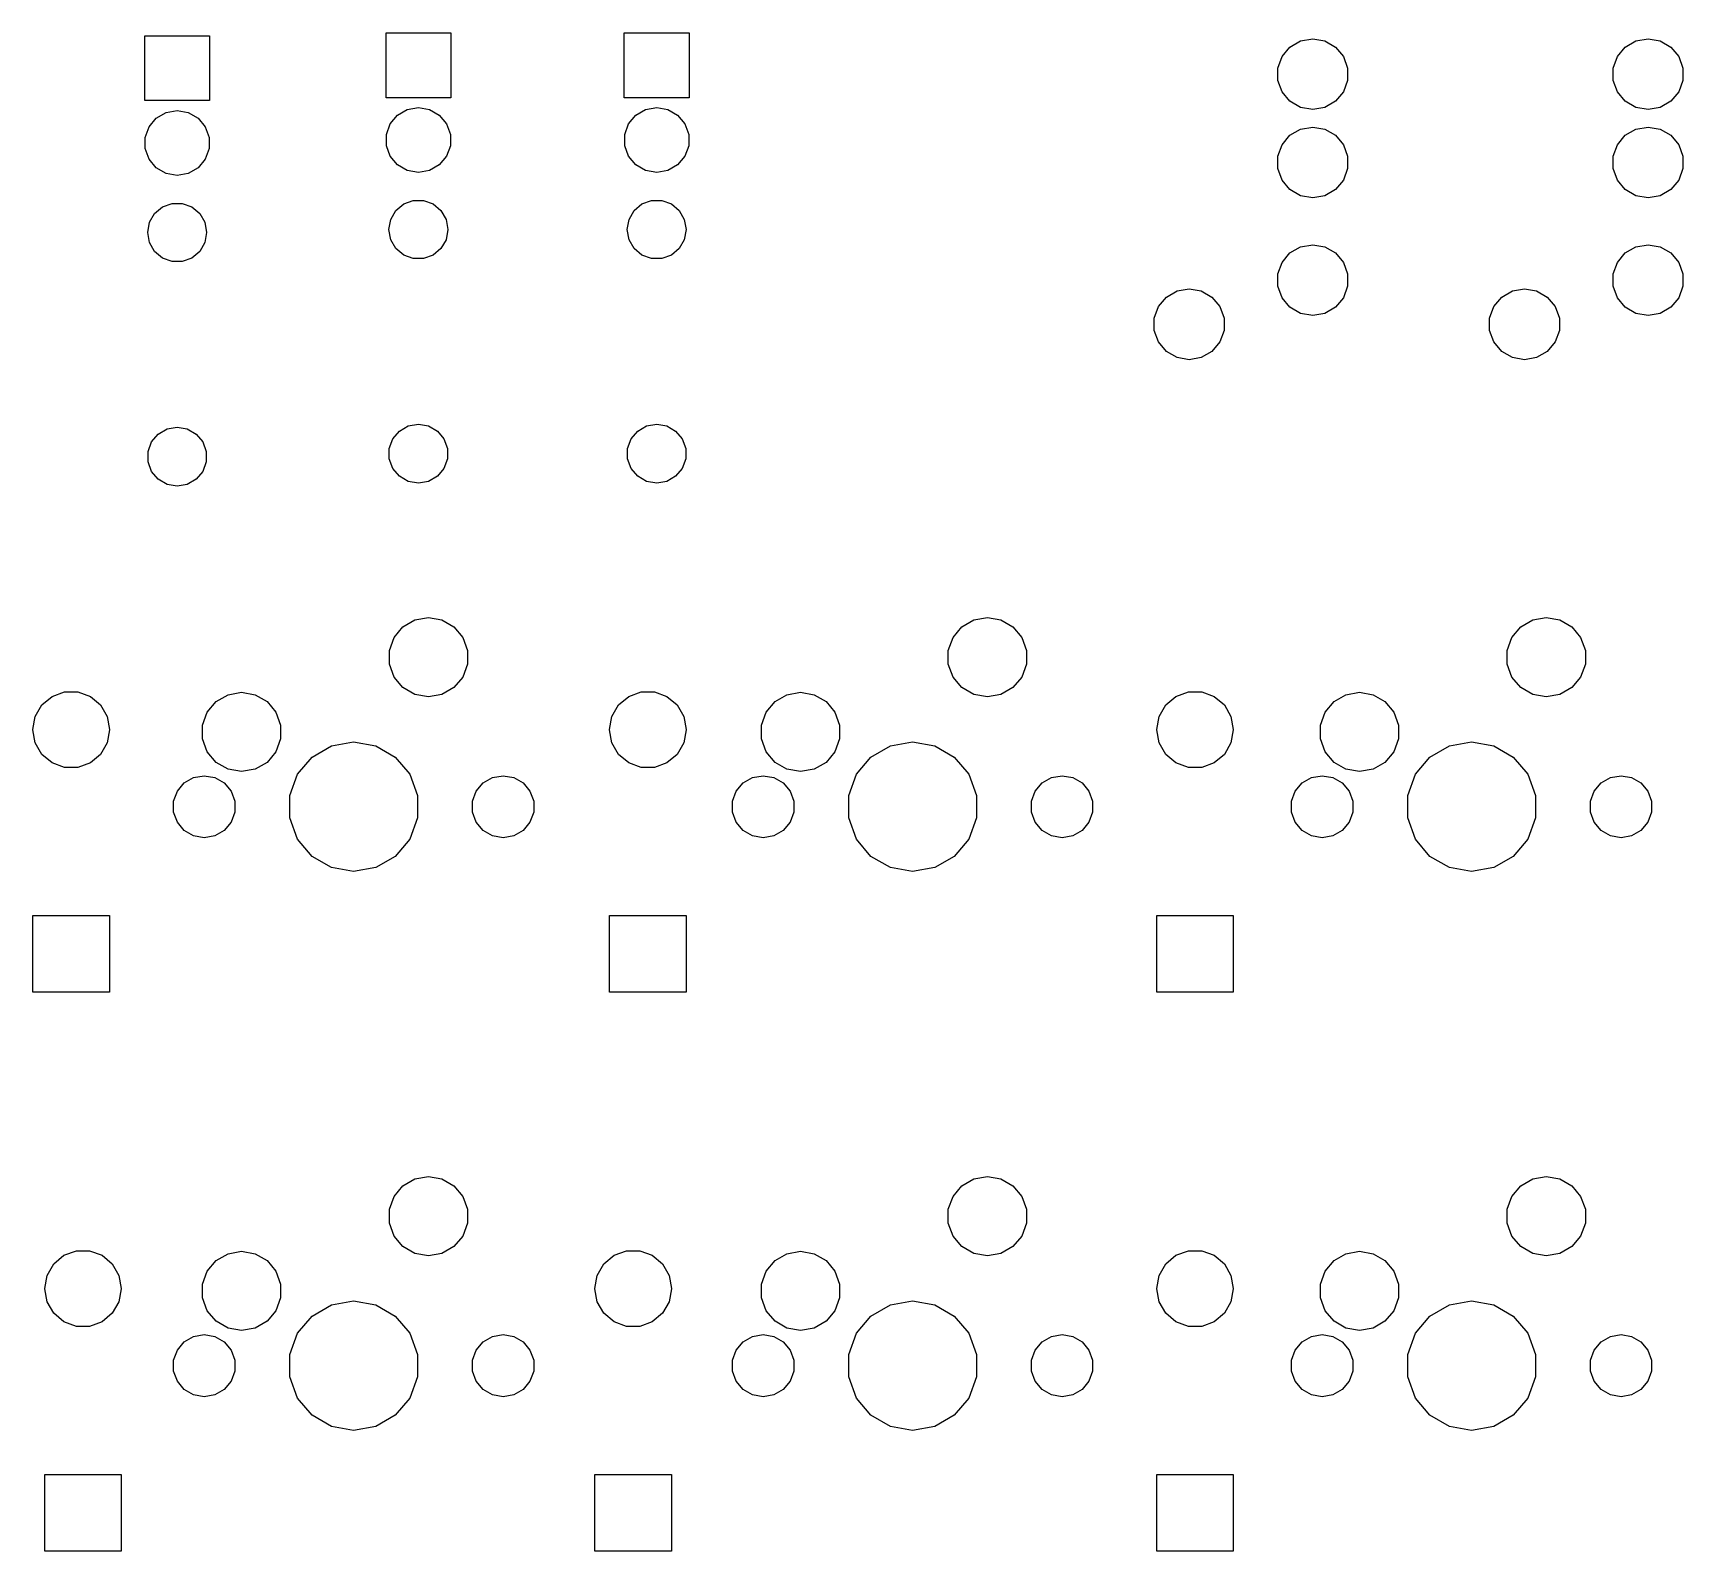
# Model space of a CAD drawing. Extents: x 39 to 151, y -132 to -22.
# Drawn here: x 39.1 to 95.2, y -75.3 to -23.7 of the extents above; entities that cross this region are included whole.
import ezdxf

# ---------------------------------------------------------------- set-up
doc = ezdxf.new("R2010")
doc.units = 0
doc.header["$MEASUREMENT"] = 0
doc.layers.add('BLACK', color=7, linetype='CONTINUOUS')

msp = doc.modelspace()

# ---------------------------------------------------------------- linework, layer by layer
at = {"layer": 'Black'}
for p, q in [((42.9, -26), (42.9, -23.8)), ((42.9, -23.8), (45.1, -23.8)), ((45.1, -23.8), (45.1, -26)), ((51.1, -25.9), (51.1, -23.7)), ((51.1, -23.7), (53.3, -23.7)), ((53.3, -23.7), (53.3, -25.9)), ((59.2, -25.9), (59.2, -23.7)), ((59.2, -23.7), (61.4, -23.7)), ((61.4, -23.7), (61.4, -25.9)), ((81.8257, -24.1772), (82.188, -23.9681)), ((82.188, -23.9681), (82.6, -23.8954)), ((82.6, -23.8954), (83.012, -23.9681)), ((83.012, -23.9681), (83.3743, -24.1772)), ((93.2257, -24.1772), (93.588, -23.9681)), ((93.588, -23.9681), (94, -23.8954)), ((94, -23.8954), (94.412, -23.9681)), ((94.412, -23.9681), (94.7743, -24.1772)), ((81.4137, -24.8908), (81.5568, -24.4977)), ((81.5568, -24.4977), (81.8257, -24.1772)), ((83.3743, -24.1772), (83.6432, -24.4977)), ((83.6432, -24.4977), (83.7863, -24.8908)), ((92.8137, -24.8908), (92.9568, -24.4977)), ((92.9568, -24.4977), (93.2257, -24.1772)), ((94.7743, -24.1772), (95.0432, -24.4977)), ((95.0432, -24.4977), (95.1863, -24.8908)), ((81.4137, -25.3092), (81.4137, -24.8908)), ((83.7863, -24.8908), (83.7863, -25.3092)), ((92.8137, -25.3092), (92.8137, -24.8908)), ((95.1863, -24.8908), (95.1863, -25.3092)), ((81.5568, -25.7023), (81.4137, -25.3092)), ((81.8257, -26.0228), (81.5568, -25.7023)), ((83.6432, -25.7023), (83.3743, -26.0228)), ((83.7863, -25.3092), (83.6432, -25.7023)), ((92.9568, -25.7023), (92.8137, -25.3092)), ((93.2257, -26.0228), (92.9568, -25.7023)), ((95.0432, -25.7023), (94.7743, -26.0228)), ((95.1863, -25.3092), (95.0432, -25.7023)), ((45.1, -26), (42.9, -26)), ((43.6223, -26.4024), (44, -26.3358)), ((44, -26.3358), (44.3777, -26.4024)), ((53.3, -25.9), (51.1, -25.9)), ((51.4902, -26.4941), (51.8223, -26.3024)), ((51.8223, -26.3024), (52.2, -26.2358)), ((52.2, -26.2358), (52.5777, -26.3024)), ((52.5777, -26.3024), (52.9098, -26.4941)), ((61.4, -25.9), (59.2, -25.9)), ((59.5902, -26.4941), (59.9223, -26.3024)), ((59.9223, -26.3024), (60.3, -26.2358)), ((60.3, -26.2358), (60.6777, -26.3024)), ((60.6777, -26.3024), (61.0098, -26.4941)), ((82.188, -26.2319), (81.8257, -26.0228)), ((82.6, -26.3046), (82.188, -26.2319)), ((83.012, -26.2319), (82.6, -26.3046)), ((83.3743, -26.0228), (83.012, -26.2319)), ((93.588, -26.2319), (93.2257, -26.0228)), ((94, -26.3046), (93.588, -26.2319)), ((94.412, -26.2319), (94, -26.3046)), ((94.7743, -26.0228), (94.412, -26.2319)), ((42.9126, -27.2483), (43.0437, -26.8879)), ((43.0437, -26.8879), (43.2902, -26.5941)), ((43.2902, -26.5941), (43.6223, -26.4024)), ((44.3777, -26.4024), (44.7098, -26.5941)), ((44.7098, -26.5941), (44.9563, -26.8879)), ((44.9563, -26.8879), (45.0874, -27.2483)), ((51.1126, -27.1483), (51.2437, -26.7879)), ((51.2437, -26.7879), (51.4902, -26.4941)), ((52.9098, -26.4941), (53.1563, -26.7879)), ((53.1563, -26.7879), (53.2874, -27.1483)), ((59.2126, -27.1483), (59.3437, -26.7879)), ((59.3437, -26.7879), (59.5902, -26.4941)), ((61.0098, -26.4941), (61.2563, -26.7879)), ((61.2563, -26.7879), (61.3874, -27.1483)), ((82.188, -26.9681), (82.6, -26.8954)), ((82.6, -26.8954), (83.012, -26.9681)), ((93.588, -26.9681), (94, -26.8954)), ((94, -26.8954), (94.412, -26.9681)), ((42.9126, -27.6317), (42.9126, -27.2483)), ((45.0874, -27.2483), (45.0874, -27.6317)), ((51.1126, -27.5317), (51.1126, -27.1483)), ((53.2874, -27.1483), (53.2874, -27.5317)), ((59.2126, -27.5317), (59.2126, -27.1483)), ((61.3874, -27.1483), (61.3874, -27.5317)), ((81.5568, -27.4977), (81.8257, -27.1772)), ((81.8257, -27.1772), (82.188, -26.9681)), ((83.012, -26.9681), (83.3743, -27.1772)), ((83.3743, -27.1772), (83.6432, -27.4977)), ((92.9568, -27.4977), (93.2257, -27.1772)), ((93.2257, -27.1772), (93.588, -26.9681)), ((94.412, -26.9681), (94.7743, -27.1772)), ((94.7743, -27.1772), (95.0432, -27.4977)), ((43.0437, -27.9921), (42.9126, -27.6317)), ((43.2902, -28.2859), (43.0437, -27.9921)), ((44.9563, -27.9921), (44.7098, -28.2859)), ((45.0874, -27.6317), (44.9563, -27.9921)), ((51.2437, -27.8921), (51.1126, -27.5317)), ((51.4902, -28.1859), (51.2437, -27.8921)), ((53.1563, -27.8921), (52.9098, -28.1859)), ((53.2874, -27.5317), (53.1563, -27.8921)), ((59.3437, -27.8921), (59.2126, -27.5317)), ((59.5902, -28.1859), (59.3437, -27.8921)), ((61.2563, -27.8921), (61.0098, -28.1859)), ((61.3874, -27.5317), (61.2563, -27.8921)), ((81.4137, -27.8908), (81.5568, -27.4977)), ((81.4137, -28.3092), (81.4137, -27.8908)), ((83.6432, -27.4977), (83.7863, -27.8908)), ((83.7863, -27.8908), (83.7863, -28.3092)), ((92.8137, -27.8908), (92.9568, -27.4977)), ((92.8137, -28.3092), (92.8137, -27.8908)), ((95.0432, -27.4977), (95.1863, -27.8908)), ((95.1863, -27.8908), (95.1863, -28.3092)), ((43.6223, -28.4776), (43.2902, -28.2859)), ((44, -28.5442), (43.6223, -28.4776)), ((44.3777, -28.4776), (44, -28.5442)), ((44.7098, -28.2859), (44.3777, -28.4776)), ((51.8223, -28.3776), (51.4902, -28.1859)), ((52.2, -28.4442), (51.8223, -28.3776)), ((52.5777, -28.3776), (52.2, -28.4442)), ((52.9098, -28.1859), (52.5777, -28.3776)), ((59.9223, -28.3776), (59.5902, -28.1859)), ((60.3, -28.4442), (59.9223, -28.3776)), ((60.6777, -28.3776), (60.3, -28.4442)), ((61.0098, -28.1859), (60.6777, -28.3776)), ((81.5568, -28.7023), (81.4137, -28.3092)), ((83.7863, -28.3092), (83.6432, -28.7023)), ((92.9568, -28.7023), (92.8137, -28.3092)), ((95.1863, -28.3092), (95.0432, -28.7023)), ((81.8257, -29.0228), (81.5568, -28.7023)), ((82.188, -29.2319), (81.8257, -29.0228)), ((83.3743, -29.0228), (83.012, -29.2319)), ((83.6432, -28.7023), (83.3743, -29.0228)), ((93.2257, -29.0228), (92.9568, -28.7023)), ((93.588, -29.2319), (93.2257, -29.0228)), ((94.7743, -29.0228), (94.412, -29.2319)), ((95.0432, -28.7023), (94.7743, -29.0228)), ((43.234, -29.8334), (43.5, -29.6102)), ((43.5, -29.6102), (43.8264, -29.4914)), ((43.8264, -29.4914), (44.1736, -29.4914)), ((44.1736, -29.4914), (44.5, -29.6102)), ((44.5, -29.6102), (44.766, -29.8334)), ((51.434, -29.7334), (51.7, -29.5102)), ((51.7, -29.5102), (52.0264, -29.3914)), ((52.0264, -29.3914), (52.3736, -29.3914)), ((52.3736, -29.3914), (52.7, -29.5102)), ((52.7, -29.5102), (52.966, -29.7334)), ((59.534, -29.7334), (59.8, -29.5102)), ((59.8, -29.5102), (60.1264, -29.3914)), ((60.1264, -29.3914), (60.4736, -29.3914)), ((60.4736, -29.3914), (60.8, -29.5102)), ((60.8, -29.5102), (61.066, -29.7334)), ((82.6, -29.3046), (82.188, -29.2319)), ((83.012, -29.2319), (82.6, -29.3046)), ((94, -29.3046), (93.588, -29.2319)), ((94.412, -29.2319), (94, -29.3046)), ((43, -30.4762), (43.0603, -30.1342)), ((43.0603, -30.1342), (43.234, -29.8334)), ((44.766, -29.8334), (44.9397, -30.1342)), ((44.9397, -30.1342), (45, -30.4762)), ((51.2, -30.3762), (51.2603, -30.0342)), ((51.2603, -30.0342), (51.434, -29.7334)), ((52.966, -29.7334), (53.1397, -30.0342)), ((53.1397, -30.0342), (53.2, -30.3762)), ((59.3, -30.3762), (59.3603, -30.0342)), ((59.3603, -30.0342), (59.534, -29.7334)), ((61.066, -29.7334), (61.2397, -30.0342)), ((61.2397, -30.0342), (61.3, -30.3762)), ((43, -30.4838), (43, -30.4762)), ((43.0603, -30.8258), (43, -30.4838)), ((43.234, -31.1266), (43.0603, -30.8258)), ((44.9397, -30.8258), (44.766, -31.1266)), ((45, -30.4838), (44.9397, -30.8258)), ((45, -30.4762), (45, -30.4838)), ((51.2, -30.3838), (51.2, -30.3762)), ((51.2603, -30.7258), (51.2, -30.3838)), ((51.434, -31.0266), (51.2603, -30.7258)), ((53.1397, -30.7258), (52.966, -31.0266)), ((53.2, -30.3838), (53.1397, -30.7258)), ((53.2, -30.3762), (53.2, -30.3838)), ((59.3, -30.3838), (59.3, -30.3762)), ((59.3603, -30.7258), (59.3, -30.3838)), ((59.534, -31.0266), (59.3603, -30.7258)), ((61.2397, -30.7258), (61.066, -31.0266)), ((61.3, -30.3838), (61.2397, -30.7258)), ((61.3, -30.3762), (61.3, -30.3838)), ((43.5, -31.3498), (43.234, -31.1266)), ((43.8264, -31.4686), (43.5, -31.3498)), ((44.5, -31.3498), (44.1736, -31.4686)), ((44.766, -31.1266), (44.5, -31.3498)), ((51.7, -31.2498), (51.434, -31.0266)), ((52.0264, -31.3686), (51.7, -31.2498)), ((52.3736, -31.3686), (52.0264, -31.3686)), ((52.7, -31.2498), (52.3736, -31.3686)), ((52.966, -31.0266), (52.7, -31.2498)), ((59.8, -31.2498), (59.534, -31.0266)), ((60.1264, -31.3686), (59.8, -31.2498)), ((60.4736, -31.3686), (60.1264, -31.3686)), ((60.8, -31.2498), (60.4736, -31.3686)), ((61.066, -31.0266), (60.8, -31.2498)), ((81.5568, -31.4977), (81.8257, -31.1772)), ((81.8257, -31.1772), (82.188, -30.9681)), ((82.188, -30.9681), (82.6, -30.8954)), ((82.6, -30.8954), (83.012, -30.9681)), ((83.012, -30.9681), (83.3743, -31.1772)), ((83.3743, -31.1772), (83.6432, -31.4977)), ((92.9568, -31.4977), (93.2257, -31.1772)), ((93.2257, -31.1772), (93.588, -30.9681)), ((93.588, -30.9681), (94, -30.8954)), ((94, -30.8954), (94.412, -30.9681)), ((94.412, -30.9681), (94.7743, -31.1772)), ((94.7743, -31.1772), (95.0432, -31.4977)), ((44.1736, -31.4686), (43.8264, -31.4686)), ((81.4137, -31.8908), (81.5568, -31.4977)), ((81.4137, -32.3092), (81.4137, -31.8908)), ((83.6432, -31.4977), (83.7863, -31.8908)), ((83.7863, -31.8908), (83.7863, -32.3092)), ((92.8137, -31.8908), (92.9568, -31.4977)), ((92.8137, -32.3092), (92.8137, -31.8908)), ((95.0432, -31.4977), (95.1863, -31.8908)), ((95.1863, -31.8908), (95.1863, -32.3092)), ((77.6257, -32.6772), (77.988, -32.4681)), ((77.988, -32.4681), (78.4, -32.3954)), ((78.4, -32.3954), (78.812, -32.4681)), ((78.812, -32.4681), (79.1743, -32.6772)), ((81.5568, -32.7023), (81.4137, -32.3092)), ((83.7863, -32.3092), (83.6432, -32.7023)), ((89.0257, -32.6772), (89.388, -32.4681)), ((89.388, -32.4681), (89.8, -32.3954)), ((89.8, -32.3954), (90.212, -32.4681)), ((90.212, -32.4681), (90.5743, -32.6772)), ((92.9568, -32.7023), (92.8137, -32.3092)), ((95.1863, -32.3092), (95.0432, -32.7023)), ((77.2137, -33.3908), (77.3568, -32.9977)), ((77.3568, -32.9977), (77.6257, -32.6772)), ((79.1743, -32.6772), (79.4432, -32.9977)), ((79.4432, -32.9977), (79.5863, -33.3908)), ((81.8257, -33.0228), (81.5568, -32.7023)), ((82.188, -33.2319), (81.8257, -33.0228)), ((83.3743, -33.0228), (83.012, -33.2319)), ((83.6432, -32.7023), (83.3743, -33.0228)), ((88.6137, -33.3908), (88.7568, -32.9977)), ((88.7568, -32.9977), (89.0257, -32.6772)), ((90.5743, -32.6772), (90.8432, -32.9977)), ((90.8432, -32.9977), (90.9863, -33.3908)), ((93.2257, -33.0228), (92.9568, -32.7023)), ((93.588, -33.2319), (93.2257, -33.0228)), ((94.7743, -33.0228), (94.412, -33.2319)), ((95.0432, -32.7023), (94.7743, -33.0228)), ((77.2137, -33.8092), (77.2137, -33.3908)), ((79.5863, -33.3908), (79.5863, -33.8092)), ((82.6, -33.3046), (82.188, -33.2319)), ((83.012, -33.2319), (82.6, -33.3046)), ((88.6137, -33.8092), (88.6137, -33.3908)), ((90.9863, -33.3908), (90.9863, -33.8092)), ((94, -33.3046), (93.588, -33.2319)), ((94.412, -33.2319), (94, -33.3046)), ((77.3568, -34.2023), (77.2137, -33.8092)), ((77.6257, -34.5228), (77.3568, -34.2023)), ((79.4432, -34.2023), (79.1743, -34.5228)), ((79.5863, -33.8092), (79.4432, -34.2023)), ((88.7568, -34.2023), (88.6137, -33.8092)), ((89.0257, -34.5228), (88.7568, -34.2023)), ((90.8432, -34.2023), (90.5743, -34.5228)), ((90.9863, -33.8092), (90.8432, -34.2023)), ((77.988, -34.7319), (77.6257, -34.5228)), ((78.4, -34.8046), (77.988, -34.7319)), ((78.812, -34.7319), (78.4, -34.8046)), ((79.1743, -34.5228), (78.812, -34.7319)), ((89.388, -34.7319), (89.0257, -34.5228)), ((89.8, -34.8046), (89.388, -34.7319)), ((90.212, -34.7319), (89.8, -34.8046)), ((90.5743, -34.5228), (90.212, -34.7319)), ((51.8567, -37.0567), (52.2, -36.9962)), ((52.2, -36.9962), (52.5433, -37.0567)), ((59.9567, -37.0567), (60.3, -36.9962)), ((60.3, -36.9962), (60.6433, -37.0567)), ((43.1307, -37.5981), (43.3548, -37.331)), ((43.3548, -37.331), (43.6567, -37.1567)), ((43.6567, -37.1567), (44, -37.0962)), ((44, -37.0962), (44.3433, -37.1567)), ((44.3433, -37.1567), (44.6452, -37.331)), ((44.6452, -37.331), (44.8693, -37.5981)), ((51.2114, -37.8257), (51.3307, -37.4981)), ((51.3307, -37.4981), (51.5548, -37.231)), ((51.5548, -37.231), (51.8567, -37.0567)), ((52.5433, -37.0567), (52.8452, -37.231)), ((52.8452, -37.231), (53.0693, -37.4981)), ((53.0693, -37.4981), (53.1886, -37.8257)), ((59.3114, -37.8257), (59.4307, -37.4981)), ((59.4307, -37.4981), (59.6548, -37.231)), ((59.6548, -37.231), (59.9567, -37.0567)), ((60.6433, -37.0567), (60.9452, -37.231)), ((60.9452, -37.231), (61.1693, -37.4981)), ((61.1693, -37.4981), (61.2886, -37.8257)), ((43.0114, -37.9257), (43.1307, -37.5981)), ((43.0114, -38.2743), (43.0114, -37.9257)), ((44.8693, -37.5981), (44.9886, -37.9257)), ((44.9886, -37.9257), (44.9886, -38.2743)), ((51.2114, -38.1743), (51.2114, -37.8257)), ((53.1886, -37.8257), (53.1886, -38.1743)), ((59.3114, -38.1743), (59.3114, -37.8257)), ((61.2886, -37.8257), (61.2886, -38.1743)), ((43.1307, -38.6019), (43.0114, -38.2743)), ((43.3548, -38.869), (43.1307, -38.6019)), ((44.8693, -38.6019), (44.6452, -38.869)), ((44.9886, -38.2743), (44.8693, -38.6019)), ((51.3307, -38.5019), (51.2114, -38.1743)), ((51.5548, -38.769), (51.3307, -38.5019)), ((53.0693, -38.5019), (52.8452, -38.769)), ((53.1886, -38.1743), (53.0693, -38.5019)), ((59.4307, -38.5019), (59.3114, -38.1743)), ((59.6548, -38.769), (59.4307, -38.5019)), ((61.1693, -38.5019), (60.9452, -38.769)), ((61.2886, -38.1743), (61.1693, -38.5019)), ((43.6567, -39.0433), (43.3548, -38.869)), ((44, -39.1038), (43.6567, -39.0433)), ((44.3433, -39.0433), (44, -39.1038)), ((44.6452, -38.869), (44.3433, -39.0433)), ((51.8567, -38.9433), (51.5548, -38.769)), ((52.2, -39.0038), (51.8567, -38.9433)), ((52.5433, -38.9433), (52.2, -39.0038)), ((52.8452, -38.769), (52.5433, -38.9433)), ((59.9567, -38.9433), (59.6548, -38.769)), ((60.3, -39.0038), (59.9567, -38.9433)), ((60.6433, -38.9433), (60.3, -39.0038)), ((60.9452, -38.769), (60.6433, -38.9433)), ((51.6734, -43.8873), (52.0789, -43.6532)), ((52.0789, -43.6532), (52.54, -43.5719)), ((52.54, -43.5719), (53.0011, -43.6532)), ((53.0011, -43.6532), (53.4066, -43.8873)), ((70.6734, -43.8873), (71.0789, -43.6532)), ((71.0789, -43.6532), (71.54, -43.5719)), ((71.54, -43.5719), (72.0011, -43.6532)), ((72.0011, -43.6532), (72.4066, -43.8873)), ((89.6734, -43.8873), (90.0789, -43.6532)), ((90.0789, -43.6532), (90.54, -43.5719)), ((90.54, -43.5719), (91.0011, -43.6532)), ((91.0011, -43.6532), (91.4066, -43.8873)), ((51.2124, -44.6859), (51.3725, -44.2459)), ((51.3725, -44.2459), (51.6734, -43.8873)), ((53.4066, -43.8873), (53.7075, -44.2459)), ((53.7075, -44.2459), (53.8676, -44.6859)), ((70.2124, -44.6859), (70.3725, -44.2459)), ((70.3725, -44.2459), (70.6734, -43.8873)), ((72.4066, -43.8873), (72.7075, -44.2459)), ((72.7075, -44.2459), (72.8676, -44.6859)), ((89.2124, -44.6859), (89.3725, -44.2459)), ((89.3725, -44.2459), (89.6734, -43.8873)), ((91.4066, -43.8873), (91.7075, -44.2459)), ((91.7075, -44.2459), (91.8676, -44.6859)), ((51.2124, -45.1541), (51.2124, -44.6859)), ((53.8676, -44.6859), (53.8676, -45.1541)), ((70.2124, -45.1541), (70.2124, -44.6859)), ((72.8676, -44.6859), (72.8676, -45.1541)), ((89.2124, -45.1541), (89.2124, -44.6859)), ((91.8676, -44.6859), (91.8676, -45.1541)), ((51.3725, -45.5941), (51.2124, -45.1541)), ((53.8676, -45.1541), (53.7075, -45.5941)), ((70.3725, -45.5941), (70.2124, -45.1541)), ((72.8676, -45.1541), (72.7075, -45.5941)), ((89.3725, -45.5941), (89.2124, -45.1541)), ((91.8676, -45.1541), (91.7075, -45.5941)), ((51.6734, -45.9527), (51.3725, -45.5941)), ((52.0789, -46.1868), (51.6734, -45.9527)), ((53.4066, -45.9527), (53.0011, -46.1868)), ((53.7075, -45.5941), (53.4066, -45.9527)), ((70.6734, -45.9527), (70.3725, -45.5941)), ((71.0789, -46.1868), (70.6734, -45.9527)), ((72.4066, -45.9527), (72.0011, -46.1868)), ((72.7075, -45.5941), (72.4066, -45.9527)), ((89.6734, -45.9527), (89.3725, -45.5941)), ((90.0789, -46.1868), (89.6734, -45.9527)), ((91.4066, -45.9527), (91.0011, -46.1868)), ((91.7075, -45.5941), (91.4066, -45.9527)), ((39.1784, -46.9304), (39.4041, -46.5394)), ((39.4041, -46.5394), (39.75, -46.2492)), ((39.75, -46.2492), (40.1743, -46.0948)), ((40.1743, -46.0948), (40.6257, -46.0948)), ((40.6257, -46.0948), (41.05, -46.2492)), ((41.05, -46.2492), (41.3959, -46.5394)), ((41.3959, -46.5394), (41.6216, -46.9304)), ((45.0225, -46.7859), (45.3234, -46.4273)), ((45.3234, -46.4273), (45.7289, -46.1932)), ((45.7289, -46.1932), (46.19, -46.1119)), ((46.19, -46.1119), (46.6511, -46.1932)), ((46.6511, -46.1932), (47.0566, -46.4273)), ((47.0566, -46.4273), (47.3575, -46.7859)), ((52.54, -46.2681), (52.0789, -46.1868)), ((53.0011, -46.1868), (52.54, -46.2681)), ((58.7784, -46.9304), (59.0041, -46.5394)), ((59.0041, -46.5394), (59.35, -46.2492)), ((59.35, -46.2492), (59.7743, -46.0948)), ((59.7743, -46.0948), (60.2257, -46.0948)), ((60.2257, -46.0948), (60.65, -46.2492)), ((60.65, -46.2492), (60.9959, -46.5394)), ((60.9959, -46.5394), (61.2216, -46.9304)), ((64.0225, -46.7859), (64.3234, -46.4273)), ((64.3234, -46.4273), (64.7289, -46.1932)), ((64.7289, -46.1932), (65.19, -46.1119)), ((65.19, -46.1119), (65.6511, -46.1932)), ((65.6511, -46.1932), (66.0566, -46.4273)), ((66.0566, -46.4273), (66.3575, -46.7859)), ((71.54, -46.2681), (71.0789, -46.1868)), ((72.0011, -46.1868), (71.54, -46.2681)), ((77.3784, -46.9304), (77.6041, -46.5394)), ((77.6041, -46.5394), (77.95, -46.2492)), ((77.95, -46.2492), (78.3743, -46.0948)), ((78.3743, -46.0948), (78.8257, -46.0948)), ((78.8257, -46.0948), (79.25, -46.2492)), ((79.25, -46.2492), (79.5959, -46.5394)), ((79.5959, -46.5394), (79.8216, -46.9304)), ((83.0225, -46.7859), (83.3234, -46.4273)), ((83.3234, -46.4273), (83.7289, -46.1932)), ((83.7289, -46.1932), (84.19, -46.1119)), ((84.19, -46.1119), (84.6511, -46.1932)), ((84.6511, -46.1932), (85.0566, -46.4273)), ((85.0566, -46.4273), (85.3575, -46.7859)), ((90.54, -46.2681), (90.0789, -46.1868)), ((91.0011, -46.1868), (90.54, -46.2681)), ((39.1, -47.375), (39.1784, -46.9304)), ((41.6216, -46.9304), (41.7, -47.375)), ((44.8624, -47.2259), (45.0225, -46.7859)), ((47.3575, -46.7859), (47.5176, -47.2259)), ((58.7, -47.375), (58.7784, -46.9304)), ((61.2216, -46.9304), (61.3, -47.375)), ((63.8624, -47.2259), (64.0225, -46.7859)), ((66.3575, -46.7859), (66.5176, -47.2259)), ((77.3, -47.375), (77.3784, -46.9304)), ((79.8216, -46.9304), (79.9, -47.375)), ((82.8624, -47.2259), (83.0225, -46.7859)), ((85.3575, -46.7859), (85.5176, -47.2259)), ((39.1, -47.385), (39.1, -47.375)), ((39.1784, -47.8296), (39.1, -47.385)), ((41.7, -47.385), (41.6216, -47.8296)), ((41.7, -47.375), (41.7, -47.385)), ((44.8624, -47.6941), (44.8624, -47.2259)), ((47.5176, -47.2259), (47.5176, -47.6941)), ((58.7, -47.385), (58.7, -47.375)), ((58.7784, -47.8296), (58.7, -47.385)), ((61.3, -47.385), (61.2216, -47.8296)), ((61.3, -47.375), (61.3, -47.385)), ((63.8624, -47.6941), (63.8624, -47.2259)), ((66.5176, -47.2259), (66.5176, -47.6941)), ((77.3, -47.385), (77.3, -47.375)), ((77.3784, -47.8296), (77.3, -47.385)), ((79.9, -47.385), (79.8216, -47.8296)), ((79.9, -47.375), (79.9, -47.385)), ((82.8624, -47.6941), (82.8624, -47.2259)), ((85.5176, -47.2259), (85.5176, -47.6941)), ((39.4041, -48.2206), (39.1784, -47.8296)), ((39.75, -48.5108), (39.4041, -48.2206)), ((41.3959, -48.2206), (41.05, -48.5108)), ((41.6216, -47.8296), (41.3959, -48.2206)), ((45.0225, -48.1341), (44.8624, -47.6941)), ((45.3234, -48.4927), (45.0225, -48.1341)), ((47.3575, -48.1341), (47.0566, -48.4927)), ((47.5176, -47.6941), (47.3575, -48.1341)), ((48.5844, -48.313), (49.2468, -47.9305)), ((49.2468, -47.9305), (50, -47.7977)), ((50, -47.7977), (50.7532, -47.9305)), ((50.7532, -47.9305), (51.4156, -48.313)), ((59.0041, -48.2206), (58.7784, -47.8296)), ((59.35, -48.5108), (59.0041, -48.2206)), ((60.9959, -48.2206), (60.65, -48.5108)), ((61.2216, -47.8296), (60.9959, -48.2206)), ((64.0225, -48.1341), (63.8624, -47.6941)), ((64.3234, -48.4927), (64.0225, -48.1341)), ((66.3575, -48.1341), (66.0566, -48.4927)), ((66.5176, -47.6941), (66.3575, -48.1341)), ((67.5844, -48.313), (68.2468, -47.9305)), ((68.2468, -47.9305), (69, -47.7977)), ((69, -47.7977), (69.7532, -47.9305)), ((69.7532, -47.9305), (70.4156, -48.313)), ((77.6041, -48.2206), (77.3784, -47.8296)), ((77.95, -48.5108), (77.6041, -48.2206)), ((79.5959, -48.2206), (79.25, -48.5108)), ((79.8216, -47.8296), (79.5959, -48.2206)), ((83.0225, -48.1341), (82.8624, -47.6941)), ((83.3234, -48.4927), (83.0225, -48.1341)), ((85.3575, -48.1341), (85.0566, -48.4927)), ((85.5176, -47.6941), (85.3575, -48.1341)), ((86.5844, -48.313), (87.2468, -47.9305)), ((87.2468, -47.9305), (88, -47.7977)), ((88, -47.7977), (88.7532, -47.9305)), ((88.7532, -47.9305), (89.4156, -48.313)), ((40.1743, -48.6652), (39.75, -48.5108)), ((40.6257, -48.6652), (40.1743, -48.6652)), ((41.05, -48.5108), (40.6257, -48.6652)), ((45.7289, -48.7268), (45.3234, -48.4927)), ((46.19, -48.8081), (45.7289, -48.7268)), ((46.6511, -48.7268), (46.19, -48.8081)), ((47.0566, -48.4927), (46.6511, -48.7268)), ((48.0928, -48.8989), (48.5844, -48.313)), ((51.4156, -48.313), (51.9072, -48.8989)), ((59.7743, -48.6652), (59.35, -48.5108)), ((60.2257, -48.6652), (59.7743, -48.6652)), ((60.65, -48.5108), (60.2257, -48.6652)), ((64.7289, -48.7268), (64.3234, -48.4927)), ((65.19, -48.8081), (64.7289, -48.7268)), ((65.6511, -48.7268), (65.19, -48.8081)), ((66.0566, -48.4927), (65.6511, -48.7268)), ((67.0928, -48.8989), (67.5844, -48.313)), ((70.4156, -48.313), (70.9072, -48.8989)), ((78.3743, -48.6652), (77.95, -48.5108)), ((78.8257, -48.6652), (78.3743, -48.6652)), ((79.25, -48.5108), (78.8257, -48.6652)), ((83.7289, -48.7268), (83.3234, -48.4927)), ((84.19, -48.8081), (83.7289, -48.7268)), ((84.6511, -48.7268), (84.19, -48.8081)), ((85.0566, -48.4927), (84.6511, -48.7268)), ((86.0928, -48.8989), (86.5844, -48.313)), ((89.4156, -48.313), (89.9072, -48.8989)), ((44.0064, -49.4725), (44.2419, -49.1919)), ((44.2419, -49.1919), (44.5592, -49.0087)), ((44.5592, -49.0087), (44.92, -48.9451)), ((44.92, -48.9451), (45.2808, -49.0087)), ((45.2808, -49.0087), (45.5981, -49.1919)), ((45.5981, -49.1919), (45.8336, -49.4725)), ((47.8312, -49.6176), (48.0928, -48.8989)), ((51.9072, -48.8989), (52.1688, -49.6176)), ((54.1664, -49.4725), (54.4019, -49.1919)), ((54.4019, -49.1919), (54.7192, -49.0087)), ((54.7192, -49.0087), (55.08, -48.9451)), ((55.08, -48.9451), (55.4408, -49.0087)), ((55.4408, -49.0087), (55.7581, -49.1919)), ((55.7581, -49.1919), (55.9936, -49.4725)), ((63.0064, -49.4725), (63.2419, -49.1919)), ((63.2419, -49.1919), (63.5592, -49.0087)), ((63.5592, -49.0087), (63.92, -48.9451)), ((63.92, -48.9451), (64.2808, -49.0087)), ((64.2808, -49.0087), (64.5981, -49.1919)), ((64.5981, -49.1919), (64.8336, -49.4725)), ((66.8312, -49.6176), (67.0928, -48.8989)), ((70.9072, -48.8989), (71.1688, -49.6176)), ((73.1664, -49.4725), (73.4019, -49.1919)), ((73.4019, -49.1919), (73.7192, -49.0087)), ((73.7192, -49.0087), (74.08, -48.9451)), ((74.08, -48.9451), (74.4408, -49.0087)), ((74.4408, -49.0087), (74.7581, -49.1919)), ((74.7581, -49.1919), (74.9936, -49.4725)), ((82.0064, -49.4725), (82.2419, -49.1919)), ((82.2419, -49.1919), (82.5592, -49.0087)), ((82.5592, -49.0087), (82.92, -48.9451)), ((82.92, -48.9451), (83.2808, -49.0087)), ((83.2808, -49.0087), (83.5981, -49.1919)), ((83.5981, -49.1919), (83.8336, -49.4725)), ((85.8312, -49.6176), (86.0928, -48.8989)), ((89.9072, -48.8989), (90.1688, -49.6176)), ((92.1664, -49.4725), (92.4019, -49.1919)), ((92.4019, -49.1919), (92.7192, -49.0087)), ((92.7192, -49.0087), (93.08, -48.9451)), ((93.08, -48.9451), (93.4408, -49.0087)), ((93.4408, -49.0087), (93.7581, -49.1919)), ((93.7581, -49.1919), (93.9936, -49.4725)), ((43.8811, -49.8168), (44.0064, -49.4725)), ((43.8811, -50.1832), (43.8811, -49.8168)), ((45.8336, -49.4725), (45.9589, -49.8168)), ((45.9589, -49.8168), (45.9589, -50.1832)), ((47.8312, -50.3824), (47.8312, -49.6176)), ((52.1688, -49.6176), (52.1688, -50.3824)), ((54.0411, -49.8168), (54.1664, -49.4725)), ((54.0411, -50.1832), (54.0411, -49.8168)), ((55.9936, -49.4725), (56.1189, -49.8168)), ((56.1189, -49.8168), (56.1189, -50.1832)), ((62.8811, -49.8168), (63.0064, -49.4725)), ((62.8811, -50.1832), (62.8811, -49.8168)), ((64.8336, -49.4725), (64.9589, -49.8168)), ((64.9589, -49.8168), (64.9589, -50.1832)), ((66.8312, -50.3824), (66.8312, -49.6176)), ((71.1688, -49.6176), (71.1688, -50.3824)), ((73.0411, -49.8168), (73.1664, -49.4725)), ((73.0411, -50.1832), (73.0411, -49.8168)), ((74.9936, -49.4725), (75.1189, -49.8168)), ((75.1189, -49.8168), (75.1189, -50.1832)), ((81.8811, -49.8168), (82.0064, -49.4725)), ((81.8811, -50.1832), (81.8811, -49.8168)), ((83.8336, -49.4725), (83.9589, -49.8168)), ((83.9589, -49.8168), (83.9589, -50.1832)), ((85.8312, -50.3824), (85.8312, -49.6176)), ((90.1688, -49.6176), (90.1688, -50.3824)), ((92.0411, -49.8168), (92.1664, -49.4725)), ((92.0411, -50.1832), (92.0411, -49.8168)), ((93.9936, -49.4725), (94.1189, -49.8168)), ((94.1189, -49.8168), (94.1189, -50.1832)), ((44.0064, -50.5275), (43.8811, -50.1832)), ((45.9589, -50.1832), (45.8336, -50.5275)), ((48.0928, -51.1011), (47.8312, -50.3824)), ((52.1688, -50.3824), (51.9072, -51.1011)), ((54.1664, -50.5275), (54.0411, -50.1832)), ((56.1189, -50.1832), (55.9936, -50.5275)), ((63.0064, -50.5275), (62.8811, -50.1832)), ((64.9589, -50.1832), (64.8336, -50.5275)), ((67.0928, -51.1011), (66.8312, -50.3824)), ((71.1688, -50.3824), (70.9072, -51.1011)), ((73.1664, -50.5275), (73.0411, -50.1832)), ((75.1189, -50.1832), (74.9936, -50.5275)), ((82.0064, -50.5275), (81.8811, -50.1832)), ((83.9589, -50.1832), (83.8336, -50.5275)), ((86.0928, -51.1011), (85.8312, -50.3824)), ((90.1688, -50.3824), (89.9072, -51.1011)), ((92.1664, -50.5275), (92.0411, -50.1832)), ((94.1189, -50.1832), (93.9936, -50.5275)), ((44.2419, -50.8081), (44.0064, -50.5275)), ((44.5592, -50.9913), (44.2419, -50.8081)), ((44.92, -51.0549), (44.5592, -50.9913)), ((45.2808, -50.9913), (44.92, -51.0549)), ((45.5981, -50.8081), (45.2808, -50.9913)), ((45.8336, -50.5275), (45.5981, -50.8081)), ((54.4019, -50.8081), (54.1664, -50.5275)), ((54.7192, -50.9913), (54.4019, -50.8081)), ((55.08, -51.0549), (54.7192, -50.9913)), ((55.4408, -50.9913), (55.08, -51.0549)), ((55.7581, -50.8081), (55.4408, -50.9913)), ((55.9936, -50.5275), (55.7581, -50.8081)), ((63.2419, -50.8081), (63.0064, -50.5275)), ((63.5592, -50.9913), (63.2419, -50.8081)), ((63.92, -51.0549), (63.5592, -50.9913)), ((64.2808, -50.9913), (63.92, -51.0549)), ((64.5981, -50.8081), (64.2808, -50.9913)), ((64.8336, -50.5275), (64.5981, -50.8081)), ((73.4019, -50.8081), (73.1664, -50.5275)), ((73.7192, -50.9913), (73.4019, -50.8081)), ((74.08, -51.0549), (73.7192, -50.9913)), ((74.4408, -50.9913), (74.08, -51.0549)), ((74.7581, -50.8081), (74.4408, -50.9913)), ((74.9936, -50.5275), (74.7581, -50.8081)), ((82.2419, -50.8081), (82.0064, -50.5275)), ((82.5592, -50.9913), (82.2419, -50.8081)), ((82.92, -51.0549), (82.5592, -50.9913)), ((83.2808, -50.9913), (82.92, -51.0549)), ((83.5981, -50.8081), (83.2808, -50.9913)), ((83.8336, -50.5275), (83.5981, -50.8081)), ((92.4019, -50.8081), (92.1664, -50.5275)), ((92.7192, -50.9913), (92.4019, -50.8081)), ((93.08, -51.0549), (92.7192, -50.9913)), ((93.4408, -50.9913), (93.08, -51.0549)), ((93.7581, -50.8081), (93.4408, -50.9913)), ((93.9936, -50.5275), (93.7581, -50.8081)), ((48.5844, -51.687), (48.0928, -51.1011)), ((51.9072, -51.1011), (51.4156, -51.687)), ((67.5844, -51.687), (67.0928, -51.1011)), ((70.9072, -51.1011), (70.4156, -51.687)), ((86.5844, -51.687), (86.0928, -51.1011)), ((89.9072, -51.1011), (89.4156, -51.687)), ((49.2468, -52.0695), (48.5844, -51.687)), ((50, -52.2023), (49.2468, -52.0695)), ((50.7532, -52.0695), (50, -52.2023)), ((51.4156, -51.687), (50.7532, -52.0695)), ((68.2468, -52.0695), (67.5844, -51.687)), ((69, -52.2023), (68.2468, -52.0695)), ((69.7532, -52.0695), (69, -52.2023)), ((70.4156, -51.687), (69.7532, -52.0695)), ((87.2468, -52.0695), (86.5844, -51.687)), ((88, -52.2023), (87.2468, -52.0695)), ((88.7532, -52.0695), (88, -52.2023)), ((89.4156, -51.687), (88.7532, -52.0695)), ((39.1, -56.3), (39.1, -53.7)), ((39.1, -53.7), (41.7, -53.7)), ((41.7, -53.7), (41.7, -56.3)), ((58.7, -56.3), (58.7, -53.7)), ((58.7, -53.7), (61.3, -53.7)), ((61.3, -53.7), (61.3, -56.3)), ((77.3, -56.3), (77.3, -53.7)), ((77.3, -53.7), (79.9, -53.7)), ((79.9, -53.7), (79.9, -56.3)), ((41.7, -56.3), (39.1, -56.3)), ((61.3, -56.3), (58.7, -56.3)), ((79.9, -56.3), (77.3, -56.3)), ((51.6734, -62.8873), (52.0789, -62.6532)), ((52.0789, -62.6532), (52.54, -62.5719)), ((52.54, -62.5719), (53.0011, -62.6532)), ((53.0011, -62.6532), (53.4066, -62.8873)), ((70.6734, -62.8873), (71.0789, -62.6532)), ((71.0789, -62.6532), (71.54, -62.5719)), ((71.54, -62.5719), (72.0011, -62.6532)), ((72.0011, -62.6532), (72.4066, -62.8873)), ((89.6734, -62.8873), (90.0789, -62.6532)), ((90.0789, -62.6532), (90.54, -62.5719)), ((90.54, -62.5719), (91.0011, -62.6532)), ((91.0011, -62.6532), (91.4066, -62.8873)), ((51.2124, -63.6859), (51.3725, -63.2459)), ((51.3725, -63.2459), (51.6734, -62.8873)), ((53.4066, -62.8873), (53.7075, -63.2459)), ((53.7075, -63.2459), (53.8676, -63.6859)), ((70.2124, -63.6859), (70.3725, -63.2459)), ((70.3725, -63.2459), (70.6734, -62.8873)), ((72.4066, -62.8873), (72.7075, -63.2459)), ((72.7075, -63.2459), (72.8676, -63.6859)), ((89.2124, -63.6859), (89.3725, -63.2459)), ((89.3725, -63.2459), (89.6734, -62.8873)), ((91.4066, -62.8873), (91.7075, -63.2459)), ((91.7075, -63.2459), (91.8676, -63.6859)), ((51.2124, -64.1541), (51.2124, -63.6859)), ((53.8676, -63.6859), (53.8676, -64.1541)), ((70.2124, -64.1541), (70.2124, -63.6859)), ((72.8676, -63.6859), (72.8676, -64.1541)), ((89.2124, -64.1541), (89.2124, -63.6859)), ((91.8676, -63.6859), (91.8676, -64.1541)), ((51.3725, -64.5941), (51.2124, -64.1541)), ((53.8676, -64.1541), (53.7075, -64.5941)), ((70.3725, -64.5941), (70.2124, -64.1541)), ((72.8676, -64.1541), (72.7075, -64.5941)), ((89.3725, -64.5941), (89.2124, -64.1541)), ((91.8676, -64.1541), (91.7075, -64.5941)), ((51.6734, -64.9527), (51.3725, -64.5941)), ((52.0789, -65.1868), (51.6734, -64.9527)), ((53.4066, -64.9527), (53.0011, -65.1868)), ((53.7075, -64.5941), (53.4066, -64.9527)), ((70.6734, -64.9527), (70.3725, -64.5941)), ((71.0789, -65.1868), (70.6734, -64.9527)), ((72.4066, -64.9527), (72.0011, -65.1868)), ((72.7075, -64.5941), (72.4066, -64.9527)), ((89.6734, -64.9527), (89.3725, -64.5941)), ((90.0789, -65.1868), (89.6734, -64.9527)), ((91.4066, -64.9527), (91.0011, -65.1868)), ((91.7075, -64.5941), (91.4066, -64.9527)), ((39.5784, -65.9304), (39.8041, -65.5394)), ((39.8041, -65.5394), (40.15, -65.2492)), ((40.15, -65.2492), (40.5743, -65.0948)), ((40.5743, -65.0948), (41.0257, -65.0948)), ((41.0257, -65.0948), (41.45, -65.2492)), ((41.45, -65.2492), (41.7959, -65.5394)), ((41.7959, -65.5394), (42.0216, -65.9304)), ((45.0225, -65.7859), (45.3234, -65.4273)), ((45.3234, -65.4273), (45.7289, -65.1932)), ((45.7289, -65.1932), (46.19, -65.1119)), ((46.19, -65.1119), (46.6511, -65.1932)), ((46.6511, -65.1932), (47.0566, -65.4273)), ((47.0566, -65.4273), (47.3575, -65.7859)), ((52.54, -65.2681), (52.0789, -65.1868)), ((53.0011, -65.1868), (52.54, -65.2681)), ((58.2784, -65.9304), (58.5041, -65.5394)), ((58.5041, -65.5394), (58.85, -65.2492)), ((58.85, -65.2492), (59.2743, -65.0948)), ((59.2743, -65.0948), (59.7257, -65.0948)), ((59.7257, -65.0948), (60.15, -65.2492)), ((60.15, -65.2492), (60.4959, -65.5394)), ((60.4959, -65.5394), (60.7216, -65.9304)), ((64.0225, -65.7859), (64.3234, -65.4273)), ((64.3234, -65.4273), (64.7289, -65.1932)), ((64.7289, -65.1932), (65.19, -65.1119)), ((65.19, -65.1119), (65.6511, -65.1932)), ((65.6511, -65.1932), (66.0566, -65.4273)), ((66.0566, -65.4273), (66.3575, -65.7859)), ((71.54, -65.2681), (71.0789, -65.1868)), ((72.0011, -65.1868), (71.54, -65.2681)), ((77.3784, -65.9304), (77.6041, -65.5394)), ((77.6041, -65.5394), (77.95, -65.2492)), ((77.95, -65.2492), (78.3743, -65.0948)), ((78.3743, -65.0948), (78.8257, -65.0948)), ((78.8257, -65.0948), (79.25, -65.2492)), ((79.25, -65.2492), (79.5959, -65.5394)), ((79.5959, -65.5394), (79.8216, -65.9304)), ((83.0225, -65.7859), (83.3234, -65.4273)), ((83.3234, -65.4273), (83.7289, -65.1932)), ((83.7289, -65.1932), (84.19, -65.1119)), ((84.19, -65.1119), (84.6511, -65.1932)), ((84.6511, -65.1932), (85.0566, -65.4273)), ((85.0566, -65.4273), (85.3575, -65.7859)), ((90.54, -65.2681), (90.0789, -65.1868)), ((91.0011, -65.1868), (90.54, -65.2681)), ((39.5, -66.375), (39.5784, -65.9304)), ((42.0216, -65.9304), (42.1, -66.375)), ((44.8624, -66.2259), (45.0225, -65.7859)), ((47.3575, -65.7859), (47.5176, -66.2259)), ((58.2, -66.375), (58.2784, -65.9304)), ((60.7216, -65.9304), (60.8, -66.375)), ((63.8624, -66.2259), (64.0225, -65.7859)), ((66.3575, -65.7859), (66.5176, -66.2259)), ((77.3, -66.375), (77.3784, -65.9304)), ((79.8216, -65.9304), (79.9, -66.375)), ((82.8624, -66.2259), (83.0225, -65.7859)), ((85.3575, -65.7859), (85.5176, -66.2259)), ((39.5, -66.385), (39.5, -66.375)), ((39.5784, -66.8296), (39.5, -66.385)), ((42.1, -66.385), (42.0216, -66.8296)), ((42.1, -66.375), (42.1, -66.385)), ((44.8624, -66.6941), (44.8624, -66.2259)), ((45.0225, -67.1341), (44.8624, -66.6941)), ((47.5176, -66.6941), (47.3575, -67.1341)), ((47.5176, -66.2259), (47.5176, -66.6941)), ((58.2, -66.385), (58.2, -66.375)), ((58.2784, -66.8296), (58.2, -66.385)), ((60.8, -66.385), (60.7216, -66.8296)), ((60.8, -66.375), (60.8, -66.385)), ((63.8624, -66.6941), (63.8624, -66.2259)), ((64.0225, -67.1341), (63.8624, -66.6941)), ((66.5176, -66.6941), (66.3575, -67.1341)), ((66.5176, -66.2259), (66.5176, -66.6941)), ((77.3, -66.385), (77.3, -66.375)), ((77.3784, -66.8296), (77.3, -66.385)), ((79.9, -66.385), (79.8216, -66.8296)), ((79.9, -66.375), (79.9, -66.385)), ((82.8624, -66.6941), (82.8624, -66.2259)), ((83.0225, -67.1341), (82.8624, -66.6941)), ((85.5176, -66.6941), (85.3575, -67.1341)), ((85.5176, -66.2259), (85.5176, -66.6941)), ((39.8041, -67.2206), (39.5784, -66.8296)), ((40.15, -67.5108), (39.8041, -67.2206)), ((41.7959, -67.2206), (41.45, -67.5108)), ((42.0216, -66.8296), (41.7959, -67.2206)), ((45.3234, -67.4927), (45.0225, -67.1341)), ((47.3575, -67.1341), (47.0566, -67.4927)), ((48.5844, -67.313), (49.2468, -66.9305)), ((49.2468, -66.9305), (50, -66.7977)), ((50, -66.7977), (50.7532, -66.9305)), ((50.7532, -66.9305), (51.4156, -67.313)), ((58.5041, -67.2206), (58.2784, -66.8296)), ((58.85, -67.5108), (58.5041, -67.2206)), ((60.4959, -67.2206), (60.15, -67.5108)), ((60.7216, -66.8296), (60.4959, -67.2206)), ((64.3234, -67.4927), (64.0225, -67.1341)), ((66.3575, -67.1341), (66.0566, -67.4927)), ((67.5844, -67.313), (68.2468, -66.9305)), ((68.2468, -66.9305), (69, -66.7977)), ((69, -66.7977), (69.7532, -66.9305)), ((69.7532, -66.9305), (70.4156, -67.313)), ((77.6041, -67.2206), (77.3784, -66.8296)), ((77.95, -67.5108), (77.6041, -67.2206)), ((79.5959, -67.2206), (79.25, -67.5108)), ((79.8216, -66.8296), (79.5959, -67.2206)), ((83.3234, -67.4927), (83.0225, -67.1341)), ((85.3575, -67.1341), (85.0566, -67.4927)), ((86.5844, -67.313), (87.2468, -66.9305)), ((87.2468, -66.9305), (88, -66.7977)), ((88, -66.7977), (88.7532, -66.9305)), ((88.7532, -66.9305), (89.4156, -67.313)), ((40.5743, -67.6652), (40.15, -67.5108)), ((41.0257, -67.6652), (40.5743, -67.6652)), ((41.45, -67.5108), (41.0257, -67.6652)), ((45.7289, -67.7268), (45.3234, -67.4927)), ((46.19, -67.8081), (45.7289, -67.7268)), ((46.6511, -67.7268), (46.19, -67.8081)), ((47.0566, -67.4927), (46.6511, -67.7268)), ((48.0928, -67.8989), (48.5844, -67.313)), ((51.4156, -67.313), (51.9072, -67.8989)), ((59.2743, -67.6652), (58.85, -67.5108)), ((59.7257, -67.6652), (59.2743, -67.6652)), ((60.15, -67.5108), (59.7257, -67.6652)), ((64.7289, -67.7268), (64.3234, -67.4927)), ((65.19, -67.8081), (64.7289, -67.7268)), ((65.6511, -67.7268), (65.19, -67.8081)), ((66.0566, -67.4927), (65.6511, -67.7268)), ((67.0928, -67.8989), (67.5844, -67.313)), ((70.4156, -67.313), (70.9072, -67.8989)), ((78.3743, -67.6652), (77.95, -67.5108)), ((78.8257, -67.6652), (78.3743, -67.6652)), ((79.25, -67.5108), (78.8257, -67.6652)), ((83.7289, -67.7268), (83.3234, -67.4927)), ((84.19, -67.8081), (83.7289, -67.7268)), ((84.6511, -67.7268), (84.19, -67.8081)), ((85.0566, -67.4927), (84.6511, -67.7268)), ((86.0928, -67.8989), (86.5844, -67.313)), ((89.4156, -67.313), (89.9072, -67.8989)), ((44.0064, -68.4725), (44.2419, -68.1919)), ((44.2419, -68.1919), (44.5592, -68.0087)), ((44.5592, -68.0087), (44.92, -67.9451)), ((44.92, -67.9451), (45.2808, -68.0087)), ((45.2808, -68.0087), (45.5981, -68.1919)), ((45.5981, -68.1919), (45.8336, -68.4725)), ((47.8312, -68.6176), (48.0928, -67.8989)), ((51.9072, -67.8989), (52.1688, -68.6176)), ((54.1664, -68.4725), (54.4019, -68.1919)), ((54.4019, -68.1919), (54.7192, -68.0087)), ((54.7192, -68.0087), (55.08, -67.9451)), ((55.08, -67.9451), (55.4408, -68.0087)), ((55.4408, -68.0087), (55.7581, -68.1919)), ((55.7581, -68.1919), (55.9936, -68.4725)), ((63.0064, -68.4725), (63.2419, -68.1919)), ((63.2419, -68.1919), (63.5592, -68.0087)), ((63.5592, -68.0087), (63.92, -67.9451)), ((63.92, -67.9451), (64.2808, -68.0087)), ((64.2808, -68.0087), (64.5981, -68.1919)), ((64.5981, -68.1919), (64.8336, -68.4725)), ((66.8312, -68.6176), (67.0928, -67.8989)), ((70.9072, -67.8989), (71.1688, -68.6176)), ((73.1664, -68.4725), (73.4019, -68.1919)), ((73.4019, -68.1919), (73.7192, -68.0087)), ((73.7192, -68.0087), (74.08, -67.9451)), ((74.08, -67.9451), (74.4408, -68.0087)), ((74.4408, -68.0087), (74.7581, -68.1919)), ((74.7581, -68.1919), (74.9936, -68.4725)), ((82.0064, -68.4725), (82.2419, -68.1919)), ((82.2419, -68.1919), (82.5592, -68.0087)), ((82.5592, -68.0087), (82.92, -67.9451)), ((82.92, -67.9451), (83.2808, -68.0087)), ((83.2808, -68.0087), (83.5981, -68.1919)), ((83.5981, -68.1919), (83.8336, -68.4725)), ((85.8312, -68.6176), (86.0928, -67.8989)), ((89.9072, -67.8989), (90.1688, -68.6176)), ((92.1664, -68.4725), (92.4019, -68.1919)), ((92.4019, -68.1919), (92.7192, -68.0087)), ((92.7192, -68.0087), (93.08, -67.9451)), ((93.08, -67.9451), (93.4408, -68.0087)), ((93.4408, -68.0087), (93.7581, -68.1919)), ((93.7581, -68.1919), (93.9936, -68.4725)), ((43.8811, -68.8168), (44.0064, -68.4725)), ((43.8811, -69.1832), (43.8811, -68.8168)), ((45.8336, -68.4725), (45.9589, -68.8168)), ((45.9589, -68.8168), (45.9589, -69.1832)), ((47.8312, -69.3824), (47.8312, -68.6176)), ((52.1688, -68.6176), (52.1688, -69.3824)), ((54.0411, -68.8168), (54.1664, -68.4725)), ((54.0411, -69.1832), (54.0411, -68.8168)), ((55.9936, -68.4725), (56.1189, -68.8168)), ((56.1189, -68.8168), (56.1189, -69.1832)), ((62.8811, -68.8168), (63.0064, -68.4725)), ((62.8811, -69.1832), (62.8811, -68.8168)), ((64.8336, -68.4725), (64.9589, -68.8168)), ((64.9589, -68.8168), (64.9589, -69.1832)), ((66.8312, -69.3824), (66.8312, -68.6176)), ((71.1688, -68.6176), (71.1688, -69.3824)), ((73.0411, -68.8168), (73.1664, -68.4725)), ((73.0411, -69.1832), (73.0411, -68.8168)), ((74.9936, -68.4725), (75.1189, -68.8168)), ((75.1189, -68.8168), (75.1189, -69.1832)), ((81.8811, -68.8168), (82.0064, -68.4725)), ((81.8811, -69.1832), (81.8811, -68.8168)), ((83.8336, -68.4725), (83.9589, -68.8168)), ((83.9589, -68.8168), (83.9589, -69.1832)), ((85.8312, -69.3824), (85.8312, -68.6176)), ((90.1688, -68.6176), (90.1688, -69.3824)), ((92.0411, -68.8168), (92.1664, -68.4725)), ((92.0411, -69.1832), (92.0411, -68.8168)), ((93.9936, -68.4725), (94.1189, -68.8168)), ((94.1189, -68.8168), (94.1189, -69.1832)), ((44.0064, -69.5275), (43.8811, -69.1832)), ((44.2419, -69.8081), (44.0064, -69.5275)), ((45.8336, -69.5275), (45.5981, -69.8081)), ((45.9589, -69.1832), (45.8336, -69.5275)), ((48.0928, -70.1011), (47.8312, -69.3824)), ((52.1688, -69.3824), (51.9072, -70.1011)), ((54.1664, -69.5275), (54.0411, -69.1832)), ((54.4019, -69.8081), (54.1664, -69.5275)), ((55.9936, -69.5275), (55.7581, -69.8081)), ((56.1189, -69.1832), (55.9936, -69.5275)), ((63.0064, -69.5275), (62.8811, -69.1832)), ((63.2419, -69.8081), (63.0064, -69.5275)), ((64.8336, -69.5275), (64.5981, -69.8081)), ((64.9589, -69.1832), (64.8336, -69.5275)), ((67.0928, -70.1011), (66.8312, -69.3824)), ((71.1688, -69.3824), (70.9072, -70.1011)), ((73.1664, -69.5275), (73.0411, -69.1832)), ((73.4019, -69.8081), (73.1664, -69.5275)), ((74.9936, -69.5275), (74.7581, -69.8081)), ((75.1189, -69.1832), (74.9936, -69.5275)), ((82.0064, -69.5275), (81.8811, -69.1832)), ((82.2419, -69.8081), (82.0064, -69.5275)), ((83.8336, -69.5275), (83.5981, -69.8081)), ((83.9589, -69.1832), (83.8336, -69.5275)), ((86.0928, -70.1011), (85.8312, -69.3824)), ((90.1688, -69.3824), (89.9072, -70.1011)), ((92.1664, -69.5275), (92.0411, -69.1832)), ((92.4019, -69.8081), (92.1664, -69.5275)), ((93.9936, -69.5275), (93.7581, -69.8081)), ((94.1189, -69.1832), (93.9936, -69.5275)), ((44.5592, -69.9913), (44.2419, -69.8081)), ((44.92, -70.0549), (44.5592, -69.9913)), ((45.2808, -69.9913), (44.92, -70.0549)), ((45.5981, -69.8081), (45.2808, -69.9913)), ((48.5844, -70.687), (48.0928, -70.1011)), ((51.9072, -70.1011), (51.4156, -70.687)), ((54.7192, -69.9913), (54.4019, -69.8081)), ((55.08, -70.0549), (54.7192, -69.9913)), ((55.4408, -69.9913), (55.08, -70.0549)), ((55.7581, -69.8081), (55.4408, -69.9913)), ((63.5592, -69.9913), (63.2419, -69.8081)), ((63.92, -70.0549), (63.5592, -69.9913)), ((64.2808, -69.9913), (63.92, -70.0549)), ((64.5981, -69.8081), (64.2808, -69.9913)), ((67.5844, -70.687), (67.0928, -70.1011)), ((70.9072, -70.1011), (70.4156, -70.687)), ((73.7192, -69.9913), (73.4019, -69.8081)), ((74.08, -70.0549), (73.7192, -69.9913)), ((74.4408, -69.9913), (74.08, -70.0549)), ((74.7581, -69.8081), (74.4408, -69.9913)), ((82.5592, -69.9913), (82.2419, -69.8081)), ((82.92, -70.0549), (82.5592, -69.9913)), ((83.2808, -69.9913), (82.92, -70.0549)), ((83.5981, -69.8081), (83.2808, -69.9913)), ((86.5844, -70.687), (86.0928, -70.1011)), ((89.9072, -70.1011), (89.4156, -70.687)), ((92.7192, -69.9913), (92.4019, -69.8081)), ((93.08, -70.0549), (92.7192, -69.9913)), ((93.4408, -69.9913), (93.08, -70.0549)), ((93.7581, -69.8081), (93.4408, -69.9913)), ((49.2468, -71.0695), (48.5844, -70.687)), ((50, -71.2023), (49.2468, -71.0695)), ((50.7532, -71.0695), (50, -71.2023)), ((51.4156, -70.687), (50.7532, -71.0695)), ((68.2468, -71.0695), (67.5844, -70.687)), ((69, -71.2023), (68.2468, -71.0695)), ((69.7532, -71.0695), (69, -71.2023)), ((70.4156, -70.687), (69.7532, -71.0695)), ((87.2468, -71.0695), (86.5844, -70.687)), ((88, -71.2023), (87.2468, -71.0695)), ((88.7532, -71.0695), (88, -71.2023)), ((89.4156, -70.687), (88.7532, -71.0695)), ((39.5, -75.3), (39.5, -72.7)), ((39.5, -72.7), (42.1, -72.7)), ((42.1, -72.7), (42.1, -75.3)), ((58.2, -75.3), (58.2, -72.7)), ((58.2, -72.7), (60.8, -72.7)), ((60.8, -72.7), (60.8, -75.3)), ((77.3, -75.3), (77.3, -72.7)), ((77.3, -72.7), (79.9, -72.7)), ((79.9, -72.7), (79.9, -75.3)), ((42.1, -75.3), (39.5, -75.3)), ((60.8, -75.3), (58.2, -75.3)), ((79.9, -75.3), (77.3, -75.3))]:
    msp.add_line(p, q, dxfattribs=at)

doc.saveas('drawing.dxf')
